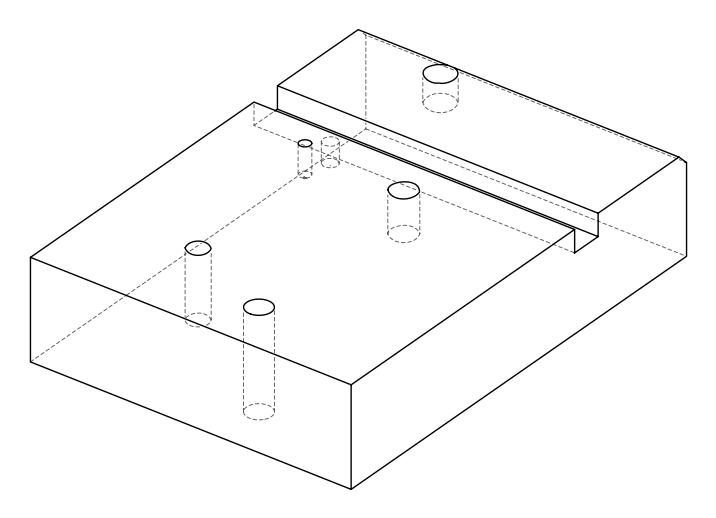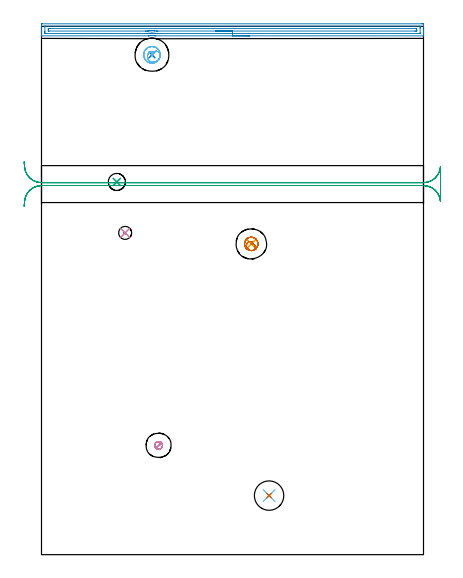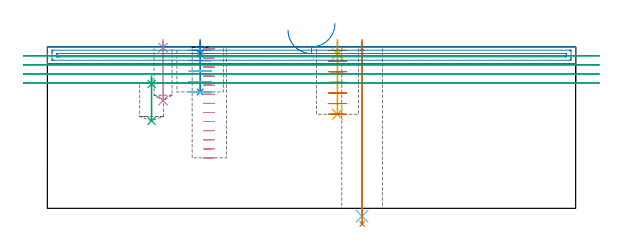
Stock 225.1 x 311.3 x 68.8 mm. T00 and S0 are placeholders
(PLAN: 16 operations, 10 tool changes, 14.8 min)
(1 SPOT_DRILL | STEP1HOLE | NXT0321_9005460120000 | 0.03 min | 4 mm3)
(2 SPOT_DRILL_1 | STEP1POCKET | NXT0321_9005460120000 | 0.05 min | 183 mm3)
(3 SPOT_DRILL_2 | STEP1POCKET_1 | NXT0321_9005460120000 | 0.03 min | 1631 mm3)
(4 SPOT_DRILL_3 | STEP1POCKET_2 | NXT0321_9005460120000 | 0.03 min | 0 mm3)
(5 SPOT_DRILL_4 | STEP1POCKET_4 | NXT0321_9005460120000 | 0.05 min | 183 mm3)
(6 DRILL_THROUGH_HOLE_INTO_CENTER | STEP1HOLE | NXT0301_072 | 0.3 min | 5493 mm3)
(7 DRILL_TO_ENLARGE_THROUGH_HOLE | STEP1HOLE | UGT0301_244 | 0.31 min | 10656 mm3)
(8 DRILL_BLIND_HOLE_INTO_CENTER | STEP1POCKET | NXT0301_128 | 0.09 min | 1865 mm3)
(9 DRILL_BLIND_HOLE_INTO_CENTER_1 | STEP1POCKET_1 | NXT0301_072 | 0.08 min | 1245 mm3)
(10 DRILL_BLIND_HOLE_INTO_CENTER_2 | STEP1POCKET_2 | UGT0301_196 | 0.1 min | 989 mm3)
(11 DRILL_BLIND_HOLE_INTO_CENTER_3 | STEP1POCKET_4 | NXT0301_128 | 0.12 min | 2936 mm3)
(12 MILL_ROUGH_BLIND_HOLE_CONTOUR | STEP1POCKET | NXT0201_010 | Spiral | 1.14 min | 3861 mm3)
(13 MILL_ROUGH_BLIND_HOLE_CONTOUR_1 | STEP1POCKET_4 | NXT0201_010 | Spiral | 1.2 min | 4101 mm3)
(14 AREA_MILL | FG_CHAMFER_SURFACE | UGT0205_001 | 5.59 min | 5676 mm3)
(15 MILL_RECTANGULAR_SLOT | SLOT_RECTANGULAR | UGT0201_104 | Follow Part, ap 5, ae 75% | 4.35 min | 73562 mm3)
(16 MILL_BLIND_HOLE_FROM_SOLID_MATERIAL | STEP1POCKET_3 | NXT0201_010 | Spiral | 1.27 min | 7918 mm3)
(TOOL NXT0321_9005460120000 | NC Spot Drill, 142deg, 12mm, Carbide, Uncoated | D12 PA142 FL30 Z2)
(TOOL NXT0301_072 | Carbide Drill 10.1mm [860.1-1010-051A1-MM 2214] | D10.1 PA140 FL71 Z2)
(TOOL UGT0301_244 | Twist Drill 17.3 mm | D17.3 PA118 FL130 Z2)
(TOOL NXT0301_128 | Carbide Drill 12mm [861.1-1200-036A1-GP GC34] | D12 PA150 FL37.4 Z2)
(TOOL UGT0301_196 | Twist Drill 7.7 mm | D7.7 PA118 FL73 Z2)
(TOOL NXT0201_010 | ENDMILL 10mm [2P460-1000-NA 1630] | D10 FL30 Z6)
(TOOL UGT0205_001 | Chamfer Mill 20 x 3 x 45 deg. | D20 FL50 Z2)
(TOOL UGT0201_104 | End Mill 20 mm | D20 FL22 Z2)
(OP 1 SPOT_DRILL)
G17 G21 G94 G90
T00 M6
G54
G17 G0 G90 X134.1 Y34.8 S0 M3
G43 Z78.8 H0
G94 G81 G98 Z68.055 F250. R71.8
G80
M5
M2
(OP 2 SPOT_DRILL_1)
G17 G21 G94 G90
T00 M6
G54
G17 G0 G90 X65.1 Y294.5 S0 M3
G43 Z78.8 H0
G94 G81 G98 Z65.8 F250. R71.8
G80
M5
M2
(OP 3 SPOT_DRILL_2)
G17 G21 G94 G90
T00 M6
G54
G17 G0 G90 X44.4 Y219.6 S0 M3
G43 Z78.8 H0
G94 G81 G98 Z52.965 F250. R56.4
G80
M5
M2
(OP 4 SPOT_DRILL_3)
G17 G21 G94 G90
T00 M6
G54
G17 G0 G90 X49.3 Y189.6 S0 M3
G43 Z78.8 H0
G94 G81 G98 Z68.469 F250. R71.8
G80
M5
M2
(OP 5 SPOT_DRILL_4)
G17 G21 G94 G90
T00 M6
G54
G17 G0 G90 X123.6 Y183.1 S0 M3
G43 Z78.8 H0
G94 G81 G98 Z65.8 F250. R71.8
G80
M5
M2
(OP 6 DRILL_THROUGH_HOLE_INTO_CENTER)
G17 G21 G94 G90
T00 M6
G54
G17 G0 G90 X134.1 Y34.8 S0 M3
G43 Z78.8 H1
G94 G73 G98 Z-3.338 F250. Q9.017 R70.8
G80
M5
M2
(OP 7 DRILL_TO_ENLARGE_THROUGH_HOLE)
G17 G21 G94 G90
T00 M6
G54
G17 G0 G90 X134.1 Y34.8 S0 M3
G43 Z78.8 H0
G94 G73 G98 Z-6.697 F250. Q15.099 R70.8
G80
M5
M2
(OP 8 DRILL_BLIND_HOLE_INTO_CENTER)
G17 G21 G94 G90
T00 M6
G54
G17 G0 G90 X65.1 Y294.5 S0 M3
G43 Z78.8 H1
G94 G81 G98 Z49.6 F250. R70.8
G80
M5
M2
(OP 9 DRILL_BLIND_HOLE_INTO_CENTER_1)
G17 G21 G94 G90
T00 M6
G54
G17 G0 G90 X44.4 Y219.6 S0 M3
G43 Z78.8 H1
G94 G81 G98 Z37.3 F250. R55.4
G80
M5
M2
(OP 10 DRILL_BLIND_HOLE_INTO_CENTER_2)
G17 G21 G94 G90
T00 M6
G54
G17 G0 G90 X49.3 Y189.6 S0 M3
G43 Z78.8 H0
G94 G81 G98 Z45.9 F250. R70.8
G80
M5
M2
(OP 11 DRILL_BLIND_HOLE_INTO_CENTER_3)
G17 G21 G94 G90
T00 M6
G54
G17 G0 G90 X123.6 Y183.1 S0 M3
G43 Z78.8 H1
G94 G81 G98 Z40.1 F250. R70.8
G80
M5
M2
(OP 12 MILL_ROUGH_BLIND_HOLE_CONTOUR)
G17 G21 G94 G90
T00 M6
G54
G17 G0 G90 X65.1 Y294.5 S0 M3
G43 Z78.8 H1
Z67.36
G94 G3 X65.155 Y296.24 R0.871 F250.
X62.655 Y294.654 R2.518
X65.339 Y290.222 R3.252
X69.961 Y293.886 R4.215
X65.714 Y299.361 R4.9
X69.961 Y293.886 R-4.9
X67.838 Y296.624 R2.45
X65.1 Y294.5 R2.45
G0 Z62.92
G3 X65.155 Y296.24 R0.871
X62.655 Y294.654 R2.518
X65.339 Y290.222 R3.252
X69.961 Y293.886 R4.215
X65.714 Y299.361 R4.9
X69.961 Y293.886 R-4.9
X67.838 Y296.624 R2.45
X65.1 Y294.5 R2.45
G0 Z58.48
G3 X65.155 Y296.24 R0.871
X62.655 Y294.654 R2.518
X65.339 Y290.222 R3.252
X69.961 Y293.886 R4.215
X65.714 Y299.361 R4.9
X69.961 Y293.886 R-4.9
X67.838 Y296.624 R2.45
X65.1 Y294.5 R2.45
G0 Z54.04
G3 X65.155 Y296.24 R0.871
X62.655 Y294.654 R2.518
X65.339 Y290.222 R3.252
X69.961 Y293.886 R4.215
X65.714 Y299.361 R4.9
X69.961 Y293.886 R-4.9
X67.838 Y296.624 R2.45
X65.1 Y294.5 R2.45
G0 Z49.6
G3 X65.155 Y296.24 R0.871
X62.655 Y294.654 R2.518
X65.339 Y290.222 R3.252
X69.961 Y293.886 R4.215
X65.714 Y299.361 R4.9
X69.961 Y293.886 R-4.9
X67.838 Y296.624 R2.45
X65.1 Y294.5 R2.45
G0 Z78.8
M5
M2
(OP 13 MILL_ROUGH_BLIND_HOLE_CONTOUR_1)
G17 G21 G94 G90
T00 M6
G54
G17 G0 G90 X123.6 Y183.1 S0 M3
G43 Z78.8 H1
Z67.271
G94 G3 X123.971 Y184.183 R0.605 F250.
X122.039 Y184.31 R1.729
X121.027 Y180.887 R2.604
X124.582 Y179.274 R3.115
X127.426 Y184.082 R3.95
X124.582 Y179.274 R-3.95
X126.004 Y181.678 R1.975
X123.6 Y183.1 R1.975
G0 Z62.743
G3 X123.971 Y184.183 R0.605
X122.039 Y184.31 R1.729
X121.027 Y180.887 R2.604
X124.582 Y179.274 R3.115
X127.426 Y184.082 R3.95
X124.582 Y179.274 R-3.95
X126.004 Y181.678 R1.975
X123.6 Y183.1 R1.975
G0 Z58.214
G3 X123.971 Y184.183 R0.605
X122.039 Y184.31 R1.729
X121.027 Y180.887 R2.604
X124.582 Y179.274 R3.115
X127.426 Y184.082 R3.95
X124.582 Y179.274 R-3.95
X126.004 Y181.678 R1.975
X123.6 Y183.1 R1.975
G0 Z53.686
G3 X123.971 Y184.183 R0.605
X122.039 Y184.31 R1.729
X121.027 Y180.887 R2.604
X124.582 Y179.274 R3.115
X127.426 Y184.082 R3.95
X124.582 Y179.274 R-3.95
X126.004 Y181.678 R1.975
X123.6 Y183.1 R1.975
G0 Z49.157
G3 X123.971 Y184.183 R0.605
X122.039 Y184.31 R1.729
X121.027 Y180.887 R2.604
X124.582 Y179.274 R3.115
X127.426 Y184.082 R3.95
X124.582 Y179.274 R-3.95
X126.004 Y181.678 R1.975
X123.6 Y183.1 R1.975
G0 Z44.629
G3 X123.971 Y184.183 R0.605
X122.039 Y184.31 R1.729
X121.027 Y180.887 R2.604
X124.582 Y179.274 R3.115
X127.426 Y184.082 R3.95
X124.582 Y179.274 R-3.95
X126.004 Y181.678 R1.975
X123.6 Y183.1 R1.975
G0 Z40.1
G3 X123.971 Y184.183 R0.605
X122.039 Y184.31 R1.729
X121.027 Y180.887 R2.604
X124.582 Y179.274 R3.115
X127.426 Y184.082 R3.95
X124.582 Y179.274 R-3.95
X126.004 Y181.678 R1.975
X123.6 Y183.1 R1.975
G0 Z78.8
M5
M2
(OP 14 AREA_MILL)
G17 G21 G94 G90
T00 M6
G54
G17 G0 G90 X122.539 Y305.706 S1061 M3
G43 Z78.8 H0
Z78.794
G94 G1 X122.501 Z77.922 F250.
X122.387 Z77.057
X122.198 Y305.707 Z76.205
X121.936 Z75.373
X121.602 Z74.567
X121.199 Z73.793
X120.73 Z73.058
X120.199 Z72.365
X119.61 Z71.722
X118.967 Z71.133
X118.275 Z70.602
X117.539 Z70.133
X116.765 Z69.73
X115.959 Z69.396
X115.127 Z69.134
X114.276 Z68.945
X113.411 Z68.831
X112.539 Z68.793
X67.355 Y305.71 Z68.789
X67.092 Y305.715 Z68.776
X66.845 Y305.743 Z68.753
X66.647 Y305.771 Z68.725
X66.61 Y305.776 Z68.72
X66.202 Y305.831 Z68.667
X65.947 Y305.854 Z68.645
X65.756 Y305.869 Z68.625
X65.718 Y305.87 Z68.622
X65.31 Y305.889 Z68.606
X65.133 Y305.887 Z68.604
X65.057
X64.864 Y305.889 Z68.606
X64.418 Y305.867 Z68.626
X64.196 Y305.848 Z68.649
X63.973 Y305.827 Z68.669
X63.527 Y305.767 Z68.729
X63.488 Y305.761 Z68.735
X63.138 Y305.705 Z68.792
X63.092 Y305.702 Z68.796
X63.073 Y305.701 Z68.798
X0.153 Y305.7 Z68.8
X0.007 Y305.702 Z68.788
X0. Y305.707 Z68.783
Y306.018 Z68.481
Y306.437 Z68.062
Y307.044 Z67.45
Y308.23 Z66.266
Y308.809 Z65.685
Y312.049 Z62.448
X0.003 Y312.338 Z62.159
X0.009 Y312.791 Z61.705
X0.137 Y312.795 Z61.703
X0.6 Y312.8 Z61.7
X224.033
X224.5 Y312.799 Z61.701
X224.962 Y312.795 Z61.703
X225.091 Y312.791 Z61.705
X225.1 Y312.338 Z62.159
Y308.809 Z65.685
Y308.23 Z66.266
Y307.927 Z66.569
Y307.348 Z67.148
Y307.044 Z67.45
Y306.437 Z68.062
Y306.162 Z68.337
Y306.018 Z68.481
X225.093 Y305.707 Z68.784
X225.092 Y305.703 Z68.788
X224.946 Y305.7 Z68.8
X112.539 Y305.707 Z68.793
Y307.121 Z67.379
X68.313 Y307.124 Z67.376
X67.502 Y307.129 Z67.371
X67.414 Y307.131 Z67.369
X66.61 Y307.214 Z67.286
X66.421 Y307.232 Z67.268
X65.718 Y307.284 Z67.216
X65.465 Y307.295 Z67.205
X64.826 Y307.298 Z67.202
X64.58 Y307.288 Z67.212
X63.934 Y307.244 Z67.256
X63.749 Y307.228 Z67.272
X63.042 Y307.144 Z67.356
X62.951 Y307.134 Z67.366
X62.15 Y307.118 Z67.382
X62.077 Y307.117 Z67.383
X2.384 Y307.115 Z67.385
X2.312
X2.015 Y307.121 Z67.379
X2.01 Y307.216 Z67.284
X2.003 Y307.421 Z67.079
X2.001 Y307.927 Z66.573
X2. Y308.306 Z66.194
X2.001 Y310.952 Z63.548
X2.008 Y311.332 Z63.168
X2.01 Y311.377 Z63.123
X2.026 Y311.38 Z63.12
X2.076 Y311.383 Z63.117
X2.178 Y311.385 Z63.115
X2.384 Y311.386 Z63.114
X2.454
X222.716 Y311.385 Z63.115
X222.788
X223.085 Y311.379 Z63.121
X223.09 Y311.284 Z63.216
X223.097 Y311.079 Z63.421
X223.099 Y310.573 Z63.927
X223.1 Y310.194 Z64.306
X223.099 Y307.549 Z66.951
X223.092 Y307.168 Z67.332
X223.09 Y307.123 Z67.377
X223.074 Y307.12 Z67.38
X223.024 Y307.117 Z67.383
X222.922 Y307.115 Z67.385
X222.716 Y307.114 Z67.386
X222.646
X112.539 Y307.121 Z67.379
Y308.536 Z65.964
X68.667 Y308.539 Z65.961
X68.394 Y308.54 Z65.96
X67.769 Y308.545 Z65.955
X67.502 Y308.555 Z65.945
X66.796 Y308.625 Z65.875
X66.61 Y308.64 Z65.86
X65.83 Y308.698 Z65.802
X65.718 Y308.702 Z65.798
X64.921 Y308.715 Z65.785
X64.826 Y308.713 Z65.787
X64.068 Y308.676 Z65.824
X63.934 Y308.666 Z65.834
X63.251 Y308.602 Z65.898
X63.042 Y308.58 Z65.92
X62.731 Y308.546 Z65.954
X62.424 Y308.538 Z65.962
X62.15 Y308.535 Z65.965
X61.539 Y308.531 Z65.969
X61.258 Y308.53 Z65.97
X4.45 Y308.529 Z65.971
X4.168 Y308.532 Z65.968
X4.074 Y308.535 Z65.965
X4.01 Y308.539 Z65.961
X4.006 Y308.643 Z65.857
X4.002 Y308.809 Z65.691
X4. Y308.974 Z65.526
Y309.691 Z64.809
X4.001 Y309.856 Z64.644
X4.004 Y309.912 Z64.588
X4.01 Y309.955 Z64.545
X4.016 Y309.965 Z64.535
X4.027 Y309.967 Z64.533
X4.168 Y309.969 Z64.531
X4.776 Y309.971 Z64.529
X5.06 Y309.972 Z64.528
X220.649 Y309.971 Z64.529
X220.932 Y309.968 Z64.532
X221.026 Y309.965 Z64.535
X221.09 Y309.961 Z64.539
X221.094 Y309.857 Z64.643
X221.098 Y309.691 Z64.809
X221.1 Y309.526 Z64.974
Y308.809 Z65.691
X221.099 Y308.644 Z65.856
X221.096 Y308.588 Z65.912
X221.09 Y308.545 Z65.955
X221.084 Y308.535 Z65.965
X221.073 Y308.534 Z65.966
X220.932 Y308.531 Z65.969
X220.323 Y308.529 Z65.971
X220.04
X112.539 Y308.536 Z65.964
X111.668 Z66.002
X110.803 Z66.116
X109.951 Z66.305
X109.119 Z66.567
X108.313 Z66.901
X107.539 Z67.304
X106.803 Z67.773
X106.111 Z68.304
X105.468 Z68.893
X104.879 Z69.536
X104.348 Z70.228
X103.879 Z70.964
X103.476 Z71.738
X103.142 Z72.544
X102.88 Z73.376
X102.691 Z74.227
X102.577 Z75.092
X102.539 Z75.964
G0 Z78.8
M5
M2
(OP 15 MILL_RECTANGULAR_SLOT)
G17 G21 G94 G90
T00 M6
G54
G17 G0 G90 X-10.202 Y205.283 S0 M3
G43 Z78.889 H0
Z64.95
G94 G1 X-9.97 Y208.274 F250.
G2 X0. Y217.5 R10. F500.
G1 X225.1
G2 X235.07 Y208.274 R10.
G1 X235.1
Y228.426
X235.07
G2 X225.1 Y219.2 R10.
G1 X0.
G2 X-9.97 Y228.426 R10.
G1 X-10.202 Y231.417 F250.
G0 Y205.283 Z61.1
G1 X-9.97 Y208.274
G2 X0. Y217.5 R10. F500.
G1 X225.1
G2 X235.07 Y208.274 R10.
G1 X235.1
Y228.426
X235.07
G2 X225.1 Y219.2 R10.
G1 X0.
G2 X-9.97 Y228.426 R10.
G1 X-10.202 Y231.417 F250.
G0 Y205.283 Z57.25
G1 X-9.97 Y208.274
G2 X0. Y217.5 R10. F500.
G1 X225.1
G2 X235.07 Y208.274 R10.
G1 X235.1
Y228.426
X235.07
G2 X225.1 Y219.2 R10.
G1 X0.
G2 X-9.97 Y228.426 R10.
G1 X-10.202 Y231.417 F250.
G0 Y205.283 Z53.4
G1 X-9.97 Y208.274
G2 X0. Y217.5 R10. F500.
G1 X225.1
G2 X235.07 Y208.274 R10.
G1 X235.1
Y228.426
X235.07
G2 X225.1 Y219.2 R10.
G1 X0.
G2 X-9.97 Y228.426 R10.
G1 X-10.202 Y231.417 F250.
G0 Z78.889
M5
M2
(OP 16 MILL_BLIND_HOLE_FROM_SOLID_MATERIAL)
G17 G21 G94 G90
T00 M6
G54
G17 G0 G90 X69. Y64.4 S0 M3
G43 Z78.8 H1
Z67.931
G94 G3 X69.258 Y66.442 R1.037 F250.
X66.772 Y64.972 R2.042
X68.428 Y62.172 R2.3
X66.772 Y64.972 R-2.3
X67.6 Y63.572 R1.15
X69. Y64.4 R1.15
G0 Z64.062
G3 X69.258 Y66.442 R1.037
X66.772 Y64.972 R2.042
X68.428 Y62.172 R2.3
X66.772 Y64.972 R-2.3
X67.6 Y63.572 R1.15
X69. Y64.4 R1.15
G0 Z60.192
G3 X69.258 Y66.442 R1.037
X66.772 Y64.972 R2.042
X68.428 Y62.172 R2.3
X66.772 Y64.972 R-2.3
X67.6 Y63.572 R1.15
X69. Y64.4 R1.15
G0 Z56.323
G3 X69.258 Y66.442 R1.037
X66.772 Y64.972 R2.042
X68.428 Y62.172 R2.3
X66.772 Y64.972 R-2.3
X67.6 Y63.572 R1.15
X69. Y64.4 R1.15
G0 Z52.454
G3 X69.258 Y66.442 R1.037
X66.772 Y64.972 R2.042
X68.428 Y62.172 R2.3
X66.772 Y64.972 R-2.3
X67.6 Y63.572 R1.15
X69. Y64.4 R1.15
G0 Z48.585
G3 X69.258 Y66.442 R1.037
X66.772 Y64.972 R2.042
X68.428 Y62.172 R2.3
X66.772 Y64.972 R-2.3
X67.6 Y63.572 R1.15
X69. Y64.4 R1.15
G0 Z44.715
G3 X69.258 Y66.442 R1.037
X66.772 Y64.972 R2.042
X68.428 Y62.172 R2.3
X66.772 Y64.972 R-2.3
X67.6 Y63.572 R1.15
X69. Y64.4 R1.15
G0 Z40.846
G3 X69.258 Y66.442 R1.037
X66.772 Y64.972 R2.042
X68.428 Y62.172 R2.3
X66.772 Y64.972 R-2.3
X67.6 Y63.572 R1.15
X69. Y64.4 R1.15
G0 Z36.977
G3 X69.258 Y66.442 R1.037
X66.772 Y64.972 R2.042
X68.428 Y62.172 R2.3
X66.772 Y64.972 R-2.3
X67.6 Y63.572 R1.15
X69. Y64.4 R1.15
G0 Z33.108
G3 X69.258 Y66.442 R1.037
X66.772 Y64.972 R2.042
X68.428 Y62.172 R2.3
X66.772 Y64.972 R-2.3
X67.6 Y63.572 R1.15
X69. Y64.4 R1.15
G0 Z29.238
G3 X69.258 Y66.442 R1.037
X66.772 Y64.972 R2.042
X68.428 Y62.172 R2.3
X66.772 Y64.972 R-2.3
X67.6 Y63.572 R1.15
X69. Y64.4 R1.15
G0 Z25.369
G3 X69.258 Y66.442 R1.037
X66.772 Y64.972 R2.042
X68.428 Y62.172 R2.3
X66.772 Y64.972 R-2.3
X67.6 Y63.572 R1.15
X69. Y64.4 R1.15
G0 Z21.5
G3 X69.258 Y66.442 R1.037
X66.772 Y64.972 R2.042
X68.428 Y62.172 R2.3
X66.772 Y64.972 R-2.3
X67.6 Y63.572 R1.15
X69. Y64.4 R1.15
G0 Z78.8
M5
M2
